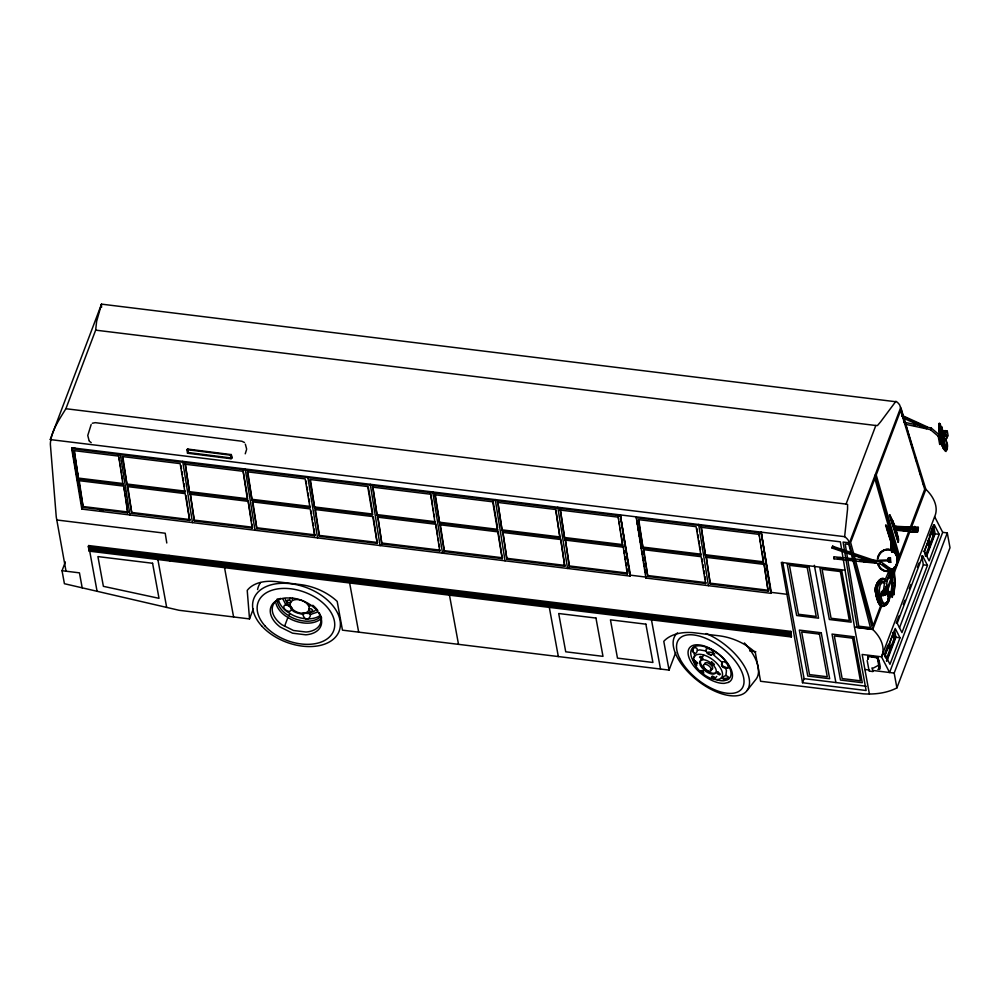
<?xml version="1.0" encoding="UTF-8"?>
<svg xmlns="http://www.w3.org/2000/svg" width="1000" height="1000" viewBox="0 0 1000 1000"><rect width="100%" height="100%" fill="white"/><g stroke="black" fill="none" stroke-linecap="round" stroke-linejoin="round"><path stroke-width="1.5" d="M892.062 596.775C892.463 599.338 892.738 593 892.075 596.475M939.312 429.65L939.412 423.625L939.912 425.637M942.975 434.425L944.212 440.288L944.375 438.587M916.838 528.438L917.938 529.062L918.25 527.475L896.312 527.425L896.538 526.325L918.25 527.475M892.5 568.925L892.925 585.837L892.113 596.438L891.05 596.325L892.163 585.825L891.787 568.938M879.638 669.45L878.612 660.462L877.262 657.438L869.862 656.213L877.638 657.225C879.025 660.15 882.2 670.562 877.837 669.312M892.113 596.438L892.288 568.987L892.188 583L890.962 593.538M888.988 573.65L888.238 569.562L879.987 563.612L834.013 558.812L834.15 556.812L880.738 561.675L889.963 568.337L891.562 577.062L889.75 577.85L889.237 575.05M867.725 659.087L868.125 656.15L870.025 655.775M868.213 659.188L868.587 656.45M89.05 440.475L87.762 435.475L91.15 424.6M891.375 596.225L892.35 585.763L892 568.875M245.338 444.15L246.625 448.963M889.75 577.85L889.912 576.375L891.562 577.062M891.025 593.488L891.525 592.2M894 567.463L895.3 582.9L893.737 595.013L894.85 583.038L893.688 567.562M891.938 588.888L892.463 584.362M888.225 598.4L887.725 600.337M888.413 568.188L888.238 569.562L889.963 568.337M883.688 588.888L884.85 580.388L888.487 572.163L890.775 572.712L887.175 580.862L886.05 589.125L886.912 593.862L884.575 593.713L883.688 588.888L886.05 589.125L885.387 588.075L886.162 592.263M50.3 439.338L101.525 304.137L896.8 401.863A12.825 8.175 20.8 0 1 899.725 405.075L925.863 489.312A40.225 25.625 20.8 0 1 934.638 516.675L942.688 532.35L889.587 672.513L881.525 656.825A40.225 25.625 20.8 0 0 872.75 629.475L848.413 540.513A12.825 8.175 20.8 0 0 845.487 537.3L844.638 536.675L847.562 509.038L847.575 504.45L846.062 504.087L65.888 408.725C59.387 419.338 50.987 431.337 50.338 443.988L56.25 516.9L66.025 571.2M914.837 527.45L914.712 526.35L914.375 528.55M913.35 530.662L914.062 528.987L914.125 530.65M944.463 436.95C942.588 428.787 943.925 443.462 944.65 438.4M894.788 530.15L917.337 532.212L917.775 530.037L895.438 529.125L894.788 530.15L895 529.038L915.238 529.487M903.15 530.75C902.675 529.25 910.225 532.263 914.5 532.263L914.925 530.075L912.45 529.538M896.312 527.425L896.538 526.325M904.638 526.888L904.862 528.1L914.05 528.488L914.788 527.737L914.625 528.612L896.762 527.525M914.688 530.6L915.35 529.263M721.988 662.312L722.412 661.775C725.362 660.975 728.763 664.712 728.062 667.638L727.688 668.05C724.325 669.237 719.987 666 721.988 662.312L712.825 654.225C709.375 656.538 705.15 652.525 706.1 648.988C708.925 647.463 713.125 650.3 713.625 653.288L712.825 654.225M291.288 609.862C289.5 614.338 280.538 607.688 284.988 605.05C286.975 604.513 289.275 604.55 290.475 606.587C291.038 612.312 298.012 613.125 302.775 614.375C317.425 606.838 307.3 628.088 302.775 614.375M245.238 453.812L246.55 449.637M902.175 415.45L927.3 426.912L926.475 428.65L903.012 417.938M875.763 562.925L876.375 561.112L832.638 546.237L832.025 548.038L875.763 562.925L875.987 562.3M888.438 600.862L889.312 597.238L888.475 600.75M832.025 548.038L832.638 546.237M101.45 304.325L96.625 321.375L95.662 330.15L65.888 408.725M101.525 304.137L101.538 307.362M253.375 608.7L249.513 618.913L179.137 610.3L64.412 583.713L62.038 570.712L65.35 561.962M88.338 546.475L88.688 545.562L790.8 631.375L791.3 636.962L89.2 551.138L88.338 546.475L790.45 632.288L791.3 636.962M89.2 551.138L89.55 550.225M157.363 559.475L157.7 558.562L166.675 607.413M168.713 556.3L169.062 555.388M169.562 560.962L169.913 560.05M169.938 561.013L170.287 560.1M289.45 600.175L287.462 600.125L286.938 601.375L288.387 602.675L290.363 602.737L290.9 601.487L289.45 600.175L290.287 597.962M284.538 626.35L287.913 617.425M288.95 615.75L289.837 613.4M344.513 582.35L344.862 581.438M448.95 595.112L449.3 594.2L458.512 644.35M548.787 607.312L549.138 606.4L558.337 656.55M629.038 617.125L629.388 616.213M646.338 577.163L630.45 575.163L620.3 514.938M249.513 618.913L247.225 590.413A38.788 24.712 20.8 0 1 276.413 581.663L300.475 584.6A44.462 28.325 20.8 0 1 337.188 601.413L342.463 630.163L669.062 670.088L675.688 652.588M751.038 632.038L751.388 631.125M790.45 632.288L790.8 631.375M846.062 504.087L875.825 425.5L877.475 425.55L880.612 421.825L895.95 401.238M900.788 407.337L849.45 542.837L843.088 542.062L857.212 627.575L872.75 629.475L881.6 606.112M630.075 576.1L620.3 514.825L630.075 576.1L81.825 509.087L71.7 448.7L72.05 447.812L840.387 541.838L854.488 627.062L866.137 690.5L802.525 682.725L804.075 678.65L782.725 562.325M898.337 541.213C896.787 534.163 899.613 538.638 898.162 542.337L889.463 515.1C893.375 521.075 900.65 539.837 890.1 515.413M889.938 515.825L889.875 514.688M886.062 526.05L886 524.925L891.2 537.75L894.688 551.888L894.175 548.112M887.95 529.9L886.6 525.65M888.425 530.462C888.913 537.663 889.4 530.15 893.238 545.325M893.062 524.45L892.3 520.237L898.05 537.888M893.6 546.688L890.938 537.312M897.475 536.45L894.812 527.075M891.2 537.75L888.525 529.5M895.475 530.062L897.113 535.1L892.85 524.012M892.013 540.312L891.35 537.325M895.888 530.087L895.225 527.1M893.438 547.1L888.975 534.237M895.6 532.612L897.325 536.875M894.463 551.45L894.538 552.575L893.575 549.425M880.9 605.138L873.162 625.575L850.638 542.45L874.837 478.575L898.05 559.875L893.625 571.55M886.988 589.075L892.525 574.475M887.688 590.05L892.663 576.912M893.775 574L925.863 489.312M934.638 516.675L881.525 656.825L862.15 654.463L869.4 693.988M884.938 656.912L884.45 654.287L887.925 645.088M898.95 615.975L896.25 623.138L897.188 623.25L901.975 632.587L927.463 565.337L922.663 556.013L921.725 555.9L923.363 564.837L899.513 627.788M903.288 604.538L904.912 600.25M909.25 588.8L910.875 584.513M917.387 567.337L919.013 563.05M929.237 536.05L932.938 526.275M885.938 658.312L885.212 654.375L889.15 644.013L890.35 650.562L886.425 660.938M893.462 632.6L889.538 642.975L890.738 649.525L894.675 639.163L893.462 632.6L892.7 632.513L893.913 639.075L890.475 648.138M925.35 556.1L928.787 547.025L927.575 540.462L928.337 540.562L924.412 550.925L925.138 554.862M885.175 654.975L895.225 628.45L900.013 637.775L889.963 664.3L885.175 654.975L884.225 654.862M897.188 623.25L922.663 556.013M934.412 525L939.212 534.338L929.163 560.862L924.362 551.525L934.412 525L933.475 524.888L935.113 533.837L926.65 556.175M886.637 658.25L889.587 650.475L888.625 645.225M929.663 544.7L933.1 535.625L931.9 529.062M926.112 556.188L929.55 547.125L928.337 540.562M929.938 546.087L933.863 535.712L932.663 529.15L928.737 539.525L929.938 546.087L929.175 545.988L928.45 542.05M886.925 661.012L895.913 637.275L894.55 629.825M669.062 670.088L663.775 641.325A43.3 27.587 20.8 0 1 695.25 632.888L719.075 635.8A43.6 27.775 20.8 0 1 755.312 652.513L760.588 681.275L863.375 693.838A66.688 42.488 20.8 0 0 896.9 687.887L894.175 673.075L947.288 532.913L942.688 532.35M896.9 687.887L950 547.725L947.288 532.913M868.125 656.15L870.188 656.137L868.425 656.888M879.338 668.7L877.262 657.438M877.638 657.225L875.3 656.9M879.038 665.025L873.225 668.112L871.925 667.95L873.075 671.413M879.987 563.612L880.738 561.675M694.425 652.9C696.213 655.625 699.525 647.675 695.163 647.638C689.137 648.425 696.888 654.525 693.9 657.763M725.913 675.487C736.737 680.6 714.225 680.188 725.913 675.487L726.438 670.612L725.512 668.025M78.775 478.137L123.325 483.575L122.975 484.475L78.425 479.025L74.262 451.2M81.825 509.087L82.175 508.2M126.088 500.087L127.737 512.9L83.2 507.463L79.3 481.213M122.975 484.475L118.55 455.15M120.188 453.7L129.963 514.975L130.312 514.087M127.737 512.9L123.588 485.175M127.413 484.075L185.263 491.15L184.913 492.038L127.062 484.975L122.9 457.137M186.038 495.725L189.688 520.475L131.838 513.4L127.925 487.163M182.7 461.337L192.475 522.612M189.575 492.612L185.162 463.288L189.575 492.612L247.425 499.688L243.012 470.363L247.525 497.3M194.35 521.05L190.2 493.312L194.35 521.05L252.2 528.112L252.05 524.25M245.212 468.975L254.988 530.262L255.338 529.362M252.2 528.112L248.05 500.387L251.55 521.263M252.438 499.363L310.287 506.438L309.938 507.325L252.087 500.25L247.675 470.925M314.062 528.9L314.713 535.763L256.863 528.688L252.712 500.95M307.762 476.625L317.55 537.9M314.65 507.9L309.875 479.462L367.725 486.538L372.5 514.975L314.65 507.9L310.475 480.075M373.363 517.163L377.262 543.4L319.413 536.337L315.512 510.087M370.275 484.263L380.062 545.55L380.412 544.65M377.125 515.538L372.7 486.213L377.125 515.538L434.975 522.6L435.325 521.712L377.475 514.65M381.887 543.975L377.738 516.237L381.887 543.975L439.738 551.038L440.087 550.15L382.238 543.075M380.025 545.538L380.375 544.65M434.975 522.6L430.55 493.275M432.75 491.9L442.537 553.175L442.887 552.288M439.738 551.038L435.588 523.3M439.637 523.175L434.862 494.738L492.713 501.812L497.488 530.25L439.637 523.175L435.213 493.85M498.1 530.95L502.25 558.688L444.4 551.613L440.25 523.875M495.262 499.538L505.05 560.825M502.15 530.812L497.725 501.488L502.15 530.812L560 537.888L555.825 510.062M506.912 559.25L502.762 531.512L506.912 559.25L564.775 566.325L560.862 540.075M560 537.888L555.575 508.562M557.788 507.188L567.562 568.462L567.913 567.575M564.663 538.462L560.237 509.137L564.663 538.462L622.513 545.525L622.863 544.637L565.013 537.562M564.775 566.325L560.612 538.587M569.438 566.888L565.275 539.15L569.438 566.888L627.288 573.962L627.638 573.075L569.788 566M622.513 545.525L618.088 516.2L618.6 519.2M627.288 573.962L623.125 546.225M770.95 593.325L761.162 532.038L770.95 593.325L645.913 578.038L636.138 516.763M643.363 547.15L701.213 554.212L700.863 555.1L643.012 548.038L638.85 520.2M645.913 578.038L646.263 577.15M648.138 575.575L705.987 582.65L705.638 583.538L647.788 576.475L643.888 550.225M698.65 524.4L708.425 585.675M705.525 555.675L701.112 526.35L705.525 555.675L763.375 562.75L758.962 533.425L759.463 536.413M710.3 584.113L706.15 556.375L710.3 584.113L768.15 591.188L764 563.45L768.15 591.188M942.438 430.725L938.787 438.95L941.075 439.513L944.675 431.362L947.288 431.175L948.162 435.913L946.188 437.075L945.413 432.887L947.288 431.175L942.438 430.725L944.675 431.362L940.512 439.35M889.1 575.075L886.3 581.388L887.175 580.862L884.85 580.388M834.013 558.812L834.15 556.812M882.175 578.713C869.638 581.65 877.412 618.038 888.312 601.125M889.912 594.562L890.062 591.925L889.837 594.625M904.675 424.113L930.487 429.675L931.325 428.062L903.75 422.125M938.188 436.175L939.237 434.75L940.088 435.538L941.688 444.263L939.688 444.375L938.188 436.175L930.487 429.675M887.062 601.638C885.975 604.338 881.663 604.925 880.962 601.725A96.7 47.425 44 0 1 879.062 595.837A96.7 47.425 44 0 1 877.65 590.138C876.4 586.7 881.762 577.688 884.538 582.65M702.138 657.325L700.362 656.45L699.525 657.125L702.262 659.538L703.088 658.863L702.138 657.325L703.787 655.238M702.875 671.413L701.1 670.537L700.263 671.213L703 673.625L703.825 672.95L702.875 671.413L704.525 669.325M715.125 678.462L714.175 676.925L712.387 676.05L711.562 676.725L714.287 679.137L716.762 676.388M747.15 690.438L756.15 679.062A45.3 22.562 38.3 0 0 744.4 642.938M887.513 602.725L884.987 605.35L882.175 606.087M939.688 444.375L940.763 443.038L941.688 444.263M882.8 591.8L883.763 592.175A2.075 1.025 44 0 1 885.788 594.3A2.075 1.025 44 0 1 884.625 595.163L883.662 594.788L882.8 591.8L883.888 590.675L884.85 591.05M881.575 594.637L883.512 592.625M883.662 594.788L884.75 593.663M879.525 580.55L882.087 578.725M186.9 449.637L187.725 448.975L188.325 452.525L187.512 453.2L186.9 449.637L230.475 455.163L231.287 454.5L231.9 458.05L231.075 458.725L187.512 453.2M316.75 612.35L310.1 614.587M92.3 423.25L95.275 422.663L241.9 441.25L244.5 442.525M715.013 678.45L713.962 678.5M841.562 558.812L837.738 558.725L837.4 557.925L840.788 557.513M891.15 550.675L890.987 541.512L891.375 550.6M891.912 552.15L891.45 541.55L891.688 552.225M892.163 585.85L892.75 585.887M892.175 552.188L891.637 538.45L892.062 546.038M892.875 552.125L892.113 538.45L892.638 552.2M892.638 582.863L895.3 582.9M697.487 650.387L699.638 649.875L706.25 651.025M720.713 678.512L722.875 678.037M729.062 677.712L725.487 678.575A23.9 11.9 38.3 0 1 722.6 678.487M728.863 678.112L726.975 678.562A25.225 12.562 38.3 0 1 722.275 678.213M943.55 436.312L944.762 436.112A2.075 1.438 -0.6 0 1 947.262 437.175A2.075 1.438 -0.6 0 1 945.7 438.9L944.488 439.1L943.55 436.312L943.538 435.012L944.75 434.812A2.075 1.438 -0.6 0 1 946.325 434.988M890.438 557.75L889.675 557.825L890 562.35L890.763 562.275L890.438 557.75L888.688 557.712A2.275 0.912 83.9 0 0 887.925 559.875L887.95 560.825L874.225 561.35M943.3 433.038L945.413 432.887M881.812 605.95L883.225 605.85M869.65 561.525L863.562 561.763L863.55 560.837L866.6 560.725M872.7 560.487L887.938 559.913A2.275 0.912 83.9 0 0 889.013 562.25L890 562.35M912.013 531.712L914.8 531.663M891.413 538.513L892.113 538.45M894.688 552.163L892.55 547.112M833.25 547.863L832.663 546.45L834.275 546.788M890.75 541.587L891.45 541.55M840.062 558.188L842.812 558.475M848.787 559.1L851.85 559.425M859.513 560.225L862.575 560.538M890.763 562.275L889.775 562.163A2.275 0.912 83.9 0 1 888.688 559.8A2.275 0.912 83.9 0 1 889.45 557.638M901.25 408.837L912.8 448.85M95.662 330.15L875.825 425.5M935.113 533.837L939.212 534.338M933.1 535.625L933.863 535.712M50.213 439.575L844.638 536.675M928.787 547.025L929.55 547.125M923.425 551.413L924.362 551.525M71.7 448.7L619.95 515.712M635.788 517.65L760.812 532.925M118.2 456.037L73.65 450.588L78.425 479.025M184.812 464.175L242.662 471.25M372.35 487.1L430.2 494.175M497.375 502.375L555.225 509.45M559.888 510.025L617.737 517.087M700.763 527.238L758.612 534.312M923.363 564.837L927.463 565.337M844.912 570.188L781.312 562.413L802.525 682.725M189.925 491.725L247.775 498.787M315 507.013L372.85 514.075M439.988 522.288L497.837 529.362M502.5 529.925L560.35 537M705.875 554.788L763.737 561.85M123.238 486.062L78.688 480.613L83.2 507.463M189.838 494.2L247.7 501.275M377.388 517.125L435.238 524.2M502.413 532.4L560.262 539.475M564.925 540.05L622.775 547.112M705.8 557.263L763.65 564.338M83.55 506.575L128.1 512.013M132.188 512.513L190.037 519.587M194.7 520.163L252.55 527.225M257.213 527.8L315.062 534.875M319.762 535.45L377.612 542.513M444.75 550.725L502.6 557.788M507.262 558.362L565.125 565.438M710.65 583.225L768.5 590.288M786.675 594.263L771.312 592.375L761.175 532.15M100.225 510.412L103.238 510.775M56.812 519.987L165.212 533.237L166.788 543M854.488 627.062L872.7 629.288M895.913 637.275L900.013 637.775M893.913 639.075L894.675 639.163M88.55 547.638L790.662 633.462M88.775 548.812L790.875 634.625M88.987 549.975L791.65 636.05M889.587 650.475L890.35 650.562M884.45 654.287L885.212 654.375M749.725 650.962L755.825 651.712M62.038 570.712L79.45 572.85L82.2 587.825M864.912 669.5L869.538 670.062M872.625 670.438L894.175 673.075M804.075 678.65L866.225 686.25M917.938 529.062L914.05 528.488L916.9 528.837M73.9 448.15L75.325 448.325M870.025 656.575L877.1 657.875M869.225 671.087L872.875 671.55M931.325 428.062L940.088 435.538M941.988 444.787L941.462 443.35C941.787 447.025 948.838 454.562 943.5 448.85A99.162 68.362 -0.6 0 1 941.3 443.35M727.95 668.175L721.663 665.638M883.263 578.538L884.887 579.612L884.188 578.825M884.025 578.775L881.775 578.6A8.2 3.7 -62.6 0 0 876.875 583.675L875.362 587.475L875.263 591.388A107.925 52.925 44 0 0 876.775 597.413A107.925 52.925 44 0 0 878.763 603.625C883.388 612.25 892.688 598.9 889.163 592.85A107.925 52.925 44 0 1 887.163 586.625A107.925 52.925 44 0 1 886.6 584.6M881.475 605.837L878.675 602.975A99.162 48.637 44 0 1 876.712 596.925A99.162 48.637 44 0 1 875.263 591.087C874.062 586.225 880.75 574.325 885.387 579.7M835.6 548.55L871.65 560.825M886.587 586.862L887.05 588.4L886.475 586.812A99.162 48.637 44 0 0 887.062 588.812M876.712 596.925L877.925 600.4M91.213 442.638L89.237 441.138M901.838 416.112L926.838 427.537M711.612 677.562L712.6 678.012M291.85 608.013L288.387 605.9A26.538 16.912 20.8 0 1 286.363 604.275M694.225 659.762C691.7 658.812 694.725 663.225 695.413 663.938M882.688 564.05L887.262 567.362M880.888 605.662L879.837 604.738M945.263 450.75L944.7 450.163M696.8 665.387L695.863 664.488M285.95 604.963L282.875 598.888M944.038 449.15L942.3 445.562M833.288 546.725L833.962 548.125M838.812 558.225L839.15 558.938M945.688 438.775L947.288 443.675A4.737 1.175 75.3 0 1 947.325 447.137L945.75 445.7A97.513 67.225 -0.6 0 1 943.975 441.312L943.475 439.837A97.513 67.225 -0.6 0 1 942.25 435.35M888.863 593.387L889.287 594.938M879.112 603.5L878.337 601.525M892.1 542.863L893.1 545.413M943.475 434.312L943.85 435.425M892.138 520.65L894.65 527.5M888.263 530.887L890.775 537.725M945.387 439.175L946.325 442.013M884.862 583.45L882.987 582.35A4.737 2.25 -63.6 0 0 880.1 585.35L879.262 590.175A97.513 47.825 44 0 0 880.4 594.837L880.863 596.413A97.513 47.825 44 0 0 882.438 601.25L883.688 603.162L885.263 603.387A4.737 3.05 -74.3 0 0 888.162 600.388L888.225 595.262A97.513 47.825 44 0 1 886.637 590.425L886.188 588.837L886.637 590.425M943.9 434.387L943.4 432.912L943.9 434.387A97.513 67.225 -0.6 0 0 944.45 435.863M885.487 580.9L884.6 579.513L882.638 579.375A7.575 3.425 -62.6 0 0 878 584.175L876.587 587.825L876.5 591.337A96.7 47.425 44 0 0 877.913 597.025A96.7 47.425 44 0 0 879.825 602.913L881.625 605.425L884.2 605.8A7.575 5.012 -75.7 0 0 888.825 601L889.638 597.112L889.05 593.35A96.7 47.425 44 0 1 887.15 587.45A96.7 47.425 44 0 1 886.625 585.538M943.538 435.012L944.475 437.8M943.475 439.837L943.975 441.312M890.925 518.763L898.413 542.35M887.05 529L891.562 543.263M885.588 525.325L891.675 544.4M915.462 457.75L916.8 462.2M919.463 471.1L920.788 475.55M922.562 481.488L923.888 485.938M875.125 475.087L899.3 559.4M883.888 590.675L884.312 592.163M880.4 594.837L880.863 596.413M896.05 529.663L898.213 537.463M892.175 539.9L894.338 547.688M892.3 520.237L892.913 522.762M888.938 594.8L888.575 593.275M939.55 425.7L938.95 423.7L939.375 435.588M946.475 442.512L946.938 444.45A7.575 2.037 74.1 0 1 947 450L946 450.213L944.638 448.2A96.7 66.662 -0.6 0 1 942.487 442.85A96.7 66.662 -0.6 0 1 941.188 438.3M940.825 427.413L940.375 425.938L940.662 435.613M878.312 659.987L879.475 666.363M940.037 425.45L939.338 423.113L939.762 435.65M945.113 430.525L946 435.35M939.237 434.75L940 438.837M867.188 660.512L869.062 670.725M814.35 565.275L835.875 682.537M651.3 618.888L660.5 669.038M349.462 582L358.675 632.15M224.65 568.225L233.588 616.962M88.688 545.562L97.075 591.287M636.975 521.4L637.475 524.4M638.5 530.425L637.987 527.413L638.413 530.35M639 533.438L639.513 536.45M640.013 539.462L640.525 542.475L639.938 539.4M641.025 545.487L641.538 548.5M642.05 551.512L642.55 554.525L641.963 551.487M643.062 557.537L643.562 560.538M645.088 569.575L645.6 572.587M230.475 455.163L231.075 458.725M759.963 539.412L760.462 542.4M760.975 545.388L761.475 548.387M761.975 551.375L763.475 560.363M696.95 528.775L697.45 531.763M697.95 534.763L698.45 537.75M698.962 540.75L699.463 543.737M699.963 546.737L700.462 549.725M701.988 558.787L702.487 561.775M702.987 564.75L703.487 567.737M703.988 570.725L704.488 573.7M704.987 576.688L705.487 579.663M700.863 555.1L696.1 526.675L638.25 519.6L643.012 548.038M705.638 583.538L701.137 556.7L643.288 549.625L647.788 576.475M636.9 521.287L637.4 524.312M638.925 533.362L639.425 536.388M640.95 545.45L641.45 548.462M642.975 557.525L643.487 560.538M645 569.6L645.512 572.625M619.1 522.188L619.6 525.188M620.1 528.175L620.6 531.175M621.1 534.163L622.612 543.138M623.875 550.7L624.375 553.688M624.888 556.663L625.388 559.65M625.887 562.638L626.388 565.612M626.888 568.6L627.388 571.587M493.062 500.925L497.587 527.863M502.25 558.688L497.75 531.838L439.9 524.763L444.4 551.613M430.8 494.775L432.562 505.25M433.062 508.25L433.562 511.238M434.062 514.237L434.562 517.225M435.838 524.8L437.587 535.237M438.088 538.225L438.587 541.2M439.087 544.188L439.588 547.163M368.325 487.137L372.6 512.587M377.262 543.4L372.762 516.562L314.913 509.487L319.413 536.337M306.025 480.988L306.525 483.988M307.025 486.975L307.538 489.975M308.038 492.962L308.538 495.962M309.037 498.95L309.538 501.95M311.062 511L311.562 513.987M312.062 516.975L312.562 519.95M313.062 522.938L313.562 525.925M309.938 507.325L305.175 478.888L247.325 471.812L252.087 500.25M314.713 535.763L310.212 508.913L252.362 501.838L256.863 528.688M181 465.712L181.5 468.7M182 471.7L182.5 474.688M183 477.688L183.512 480.675M184.013 483.675L184.513 486.662M184.913 492.038L180.15 463.612L122.287 456.538L127.062 484.975M189.688 520.475L185.188 493.625L127.325 486.562L131.838 513.4M119.05 458.137L119.562 461.138M120.062 464.125L120.562 467.113M121.062 470.112L121.562 473.1M122.062 476.1L122.575 479.087M124.087 488.15L124.588 491.138M125.087 494.113L125.588 497.1M72.05 447.812L78.375 485.55M78.888 488.575L79.388 491.6M79.9 494.613L80.412 497.638M80.913 500.65L81.425 503.675M74.35 451.225L78.012 475.875M79.388 485.112L79.85 488.2M940.6 433.787L940.713 434.613M941.95 433.65L941.663 426.637L942.188 428.438A97.513 67.225 -0.6 0 0 942.95 431.425M940.462 433.95L940.2 423.963L940.863 426.337A96.7 66.662 -0.6 0 0 941.075 427.25M939.325 430L939.862 435.863L939.613 433.6M939.488 431.912L939.188 426.188M946.562 445.45L946.062 448.5L944.625 446.825A96.7 66.662 -0.6 0 1 942.475 441.475A96.7 66.662 -0.6 0 1 941.4 437.85M887.938 559.913L887.875 558.9L887.95 560.825M863.487 559.825L863.55 560.837M946.737 446.825L946.025 451.5L944.025 449.325A107.925 74.388 -0.6 0 1 941.787 443.663A107.925 74.388 -0.6 0 1 940.387 438.862M888.337 596.875L887.913 594.538A96.7 47.425 44 0 1 886 588.65A96.7 47.425 44 0 1 885.475 586.725M944 436.413L944.013 437.713M942.087 430.887A96.7 66.662 -0.6 0 1 941.538 429.075M940.713 441.5A99.162 68.362 -0.6 0 1 940.438 440.562M943.737 435.375A96.7 66.662 -0.6 0 1 943.375 434.487M947.05 435.525A2.075 1.438 -0.6 0 1 946.637 437.25M885.462 590.612A3.212 1.812 -68.6 0 1 885.525 592.038M884.663 594.338A3.212 1.812 -68.6 0 1 881.462 593.975A3.212 1.812 -68.6 0 1 884.425 589.575M885.537 590.9A2.925 1.65 -68.6 0 1 885.6 592.188M884.812 594.275A2.925 1.65 -68.6 0 1 881.912 593.95A2.925 1.65 -68.6 0 1 884.6 589.95M886.237 589.012A97.513 47.825 44 0 1 885.625 586.663M887.2 602.6A8.2 5.425 -75.7 0 1 884.663 605.225M888.062 591.838A99.162 48.637 44 0 1 887.375 589.812M885.713 591.562A2.075 1.025 44 0 1 886.938 593.538A2.075 1.025 44 0 1 885.713 594.038M878.012 558.638A10.625 9.7 -83.7 0 1 892.5 551.125A10.625 9.7 -83.7 0 1 893.737 568.438A10.625 9.7 -83.7 0 1 878.413 564.113M877.638 558.575A11.05 10.088 -83.7 0 1 892.7 550.763A11.05 10.088 -83.7 0 1 893.988 568.763A11.05 10.088 -83.7 0 1 878.037 564.263M877.425 558.55A11.05 10.088 -83.7 0 1 892.487 550.737A11.05 10.088 -83.7 0 1 893.775 568.737A11.05 10.088 -83.7 0 1 877.837 564.237M309.887 613.625A26.538 16.912 20.8 0 1 303.263 612.688M257.562 589.55A45.65 29.075 20.8 0 1 260.525 582.562M319.713 615.775A24.087 15.337 20.8 0 1 292.462 615L287.225 611.8A24.087 15.337 20.8 0 1 278.363 599.338M320.988 616.237A24.087 15.337 20.8 0 1 291.562 617.35L286.325 614.15A24.087 15.337 20.8 0 1 277.288 598.875M321.737 617.938A25.425 16.188 20.8 0 1 290.675 619.113L285.15 615.737A25.425 16.188 20.8 0 1 275.8 602.587M319.25 612.85A25.425 16.188 20.8 0 1 306.012 632.025L293.463 630.487L281.775 624.663A25.425 16.188 20.8 0 1 280.55 598.387M312.775 605.25A25.425 16.188 20.8 0 1 317.838 610.575M315.062 610.662A17.35 11.05 20.8 0 1 304 612.7M291.663 607.8A17.35 11.05 20.8 0 1 285.275 598.825M310.625 605.225A9.9 6.312 20.8 0 1 309.375 606.45M292.375 599.688A9.9 6.312 20.8 0 1 292.375 597.987M706.15 633.538A45.3 22.562 38.3 0 1 749.438 684.212A45.3 22.562 38.3 0 1 700.837 683.05A45.3 22.562 38.3 0 1 677.562 632.85M711.65 677.788A23.9 11.9 38.3 0 0 723.75 680.775L727.325 679.912A23.9 11.9 38.3 0 0 723.925 659.237A23.9 11.9 38.3 0 0 696.725 645.962A23.9 11.9 38.3 0 0 695.375 664.325M692.537 651.912A23.9 11.9 38.3 0 1 693.2 647.35M707.487 653.238A17.212 8.575 38.3 0 1 711.275 655.075M721.862 664.862A17.212 8.575 38.3 0 1 723.112 667.05M716.425 672.125A9.825 4.9 38.3 0 1 704.788 669.25A9.825 4.9 38.3 0 1 701.9 659.275M707.262 652.487A9.825 4.9 38.3 0 1 714.8 653.938M722.188 662.55A9.825 4.9 38.3 0 1 721.8 665.337M704.675 664.538A4.787 2.387 38.3 0 1 707.638 662.837A4.787 2.387 38.3 0 1 712.463 667.113A4.787 2.387 38.3 0 1 710.35 669.55M946.663 448.325L946.612 449.625L946.587 446.6L946.663 448.288M187.613 449.062L188.325 452.537L231.9 458.05L231.175 454.588L187.613 449.062M917.75 528.575C918.363 531.1 918.8 524.625 917.75 528.575M917.1 531.475C917.8 534.55 918.337 526.775 917.1 531.475M915.4 424.137L915.138 425.65L914.237 425.6L915.4 424.137M900.625 410.5L876.225 474.925L899.438 555.975L924.688 489.325L900.625 410.5M309.2 608.763L308.675 610.013L310.125 611.312L312.1 611.375L312.638 610.125L311.188 608.812L309.2 608.763M695.088 660.738L694.25 661.413L695.2 662.962L696.975 663.838L697.812 663.15L695.088 660.738M711.65 661.963L710.825 662.638L711.775 664.188L713.55 665.05L714.388 664.375L711.65 661.963M717.675 671.762L716.838 672.438L717.788 673.988L719.575 674.85L720.4 674.175L717.675 671.762M728.388 682.4L724.438 683.35A26.337 13.125 38.3 0 1 688.775 656.963A26.337 13.125 38.3 0 1 714.25 650.812A26.337 13.125 38.3 0 1 728.388 682.4M292.587 598.112L286.112 597.925A26.713 17.025 20.8 0 0 280.287 627.075L292.587 633.2L305.775 634.812A26.713 17.025 20.8 0 0 320.775 617.075A26.713 17.025 20.8 0 0 292.587 598.112M848.812 544.375L845.188 543.938L858.775 626.175L870.438 627.6L848.812 544.375M809.087 566.65L787.2 563.975L796.663 615.513L818.55 618.188L809.087 566.65M841.712 570.638L819.887 567.962L829.35 619.5L851.175 622.175L841.712 570.638M807.225 567.5L789.45 565.325L798.438 614.263L816.213 616.438L807.225 567.5M840.362 571.55L822.1 569.312L831.075 618.263L849.338 620.487L840.362 571.55M821.225 632.762L799.338 630.087L807.775 676.05L829.663 678.725L821.225 632.762M853.85 636.75L832.025 634.075L840.462 680.05L862.288 682.712L853.85 636.75M819.45 634.113L801.675 631.95L809.5 674.587L827.275 676.762L819.45 634.113M852.588 638.162L834.325 635.938L842.15 678.575L860.413 680.812L852.588 638.162M152.587 563.263L97.925 556.587L103.387 586.337L159.012 598.325L152.587 563.263M595.962 618.062L558.7 613.513L565.725 651.8L602.987 656.35L595.962 618.062M645.888 624.175L610.45 619.837L617.475 658.125L652.913 662.463L645.888 624.175M888.088 591.413L887.35 589.3L888.088 591.413M941 441.9L940.562 440.213L940.987 441.85M644.575 566.562L644.075 563.55L644.5 566.575M261.65 625.9A45.65 29.075 20.8 0 0 337.062 635.125A45.65 29.075 20.8 0 0 290.763 583.725A45.65 29.075 20.8 0 0 261.65 625.9M265.15 626.075A40.35 25.7 20.8 0 0 331.8 634.225A40.35 25.7 20.8 0 0 290.887 588.8A40.35 25.7 20.8 0 0 265.15 626.075M292.162 608.775A9.9 6.312 20.8 0 0 308.525 610.775A9.9 6.312 20.8 0 0 298.475 599.625A9.9 6.312 20.8 0 0 292.162 608.775M679.587 658.162A40.038 19.95 38.3 0 0 737.812 691.925A40.038 19.95 38.3 0 0 713.4 642.138A40.038 19.95 38.3 0 0 679.587 658.162M700.5 665.462A9.825 4.9 38.3 0 0 714.788 673.737A9.825 4.9 38.3 0 0 708.8 661.525A9.825 4.9 38.3 0 0 700.5 665.462M694.837 664.362A17.212 8.575 38.3 0 0 719.862 678.875A17.212 8.575 38.3 0 0 709.375 657.475A17.212 8.575 38.3 0 0 694.837 664.362M703.725 667A4.787 2.387 38.3 0 0 710.688 671.038A4.787 2.387 38.3 0 0 707.775 665.075A4.787 2.387 38.3 0 0 703.725 667"/></g></svg>
